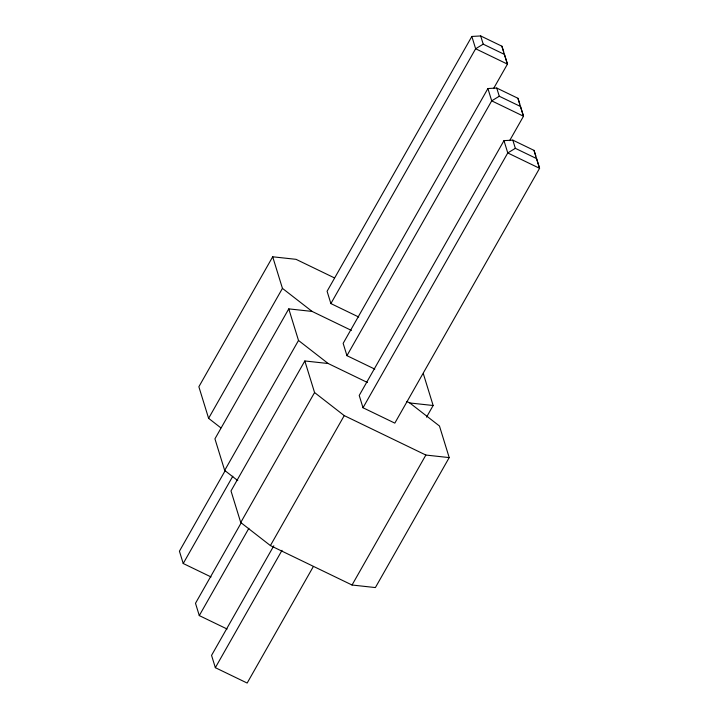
<?xml version="1.0" encoding="UTF-8"?>
<svg xmlns="http://www.w3.org/2000/svg" width="719" height="719" viewBox="0 0 719 719"><rect width="100%" height="100%" fill="white"/><g stroke="black" fill="none" stroke-linecap="round" stroke-linejoin="round"><path stroke-width="1.08" d="M334.335 277.84L296.039 259.334L272.699 256.791L198.866 386.75L208.609 418.332L220.823 427.832M208.609 418.332L282.441 288.373L272.699 256.791M351.411 330.416L312.109 311.426L288.768 308.873L214.936 438.842L224.679 470.424L237.764 480.598M224.679 470.424L298.502 340.455L288.768 308.873M225.155 470.693L179.426 551.194L183.219 563.507L211.053 576.953M503.651 51.822L501.889 46.196L480.678 35.95L471.844 36.453L327.091 291.267L330.884 303.571L358.709 317.016M183.219 563.507L232.812 476.212M330.884 303.571L475.636 48.757L483.213 44.156L504.414 54.401L507.443 64.126L493.576 88.536M367.472 382.508L328.17 363.517L304.829 360.965L230.997 490.933L240.739 522.515L270.407 545.577L352.04 585.014L375.381 587.567L449.204 457.599L439.471 426.016L409.803 402.964L406.774 401.499M240.739 522.515L314.571 392.547L304.829 360.965M241.225 522.785L195.496 603.286L199.289 615.59L227.114 629.035M519.711 103.913L517.95 98.287L496.748 88.042L487.904 88.545L343.152 343.358L346.944 355.662L374.779 369.108M199.289 615.59L248.873 528.303M346.944 355.662L491.706 100.849L499.274 96.247L520.484 106.484L523.504 116.217L509.645 140.627M270.407 545.577L344.239 415.609L314.571 392.547M273.822 545.784L211.557 655.377L215.349 667.681L247.156 683.05L313.277 566.662M503.974 140.636L359.221 395.45L363.014 407.754L394.821 423.123L539.574 168.309L534.019 150.379L512.818 140.133L503.974 140.636L507.767 152.94L363.014 407.754M215.349 667.681L282.019 550.323M426.529 417.146L433.144 405.507L423.401 373.925M352.04 585.014L425.864 455.046L449.204 457.599M515.343 148.33L507.767 152.94L539.574 168.309L536.545 158.575L515.343 148.33L512.818 140.133M409.803 402.964L433.144 405.507M344.239 415.609L425.864 455.046M282.441 288.373L312.109 311.426M298.502 340.455L328.17 363.517M534.019 150.379L535.781 156.005M501.889 46.196L507.443 64.126L475.636 48.757L471.844 36.453M517.95 98.287L523.504 116.217L491.706 100.849L487.904 88.545M480.678 35.95L483.213 44.156M496.748 88.042L499.274 96.247"/></g></svg>
